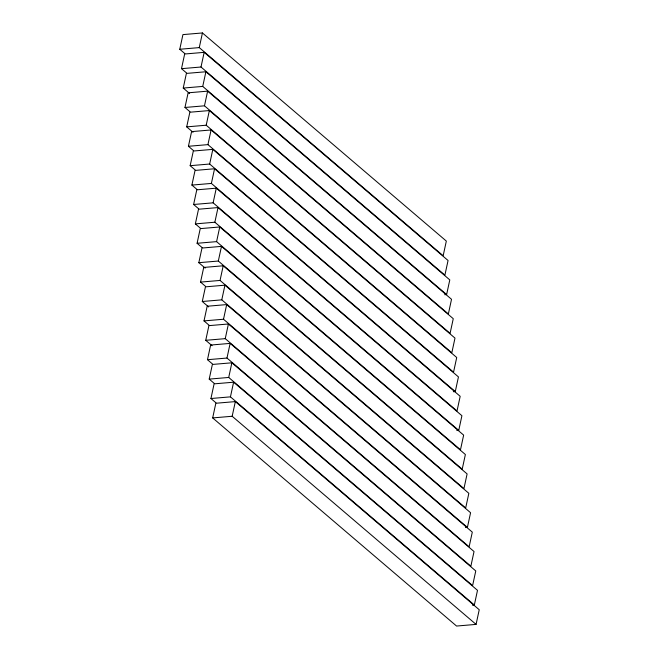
<?xml version="1.0" encoding="UTF-8"?>
<svg xmlns="http://www.w3.org/2000/svg" width="659" height="659" viewBox="0 0 659 659"><rect width="100%" height="100%" fill="white"/><g stroke="black" fill="none" stroke-linecap="round" stroke-linejoin="round"><path stroke-width="0.99" d="M179.767 49.268L182.93 34.606L202.437 32.95L446.332 241.079L443.169 255.741L199.273 47.605L179.767 49.268L184.85 53.601M181.497 68.668L184.66 54.013L204.166 52.349L448.062 260.486L444.899 275.141L201.003 67.012L181.497 68.668L186.579 73.001M189.586 93.487L183.235 88.067L186.39 73.413L205.896 71.757L449.792 279.886L446.629 294.548L444.685 294.713M184.965 107.475L188.128 92.812L207.626 91.156L451.522 299.293L448.367 313.948L204.471 105.819L184.965 107.475L190.047 111.808M199.273 47.605L202.437 32.95M186.695 126.874L189.858 112.219L209.364 110.564L453.26 318.692L450.097 333.355L206.201 125.218L186.695 126.874L193.046 132.294M201.003 67.012L204.166 52.349M188.425 146.282L191.588 131.619L211.094 129.963L454.99 338.1L451.827 352.754L207.931 144.626L188.425 146.282L193.507 150.614M446.629 294.548L202.733 86.411L205.896 71.757M190.154 165.681L193.318 151.026L212.824 149.371L456.72 357.499L453.557 372.154L209.661 164.025L190.154 165.681L195.237 170.022M204.471 105.819L207.626 91.156M196.975 189.421L191.893 185.088L195.048 170.426L214.554 168.77L458.45 376.899L455.287 391.561L453.343 391.726M206.201 125.218L209.364 110.564M193.622 204.488L196.786 189.833L216.284 188.169L460.18 396.306L457.025 410.961L213.129 202.832L193.622 204.488L198.705 208.821M207.931 144.626L211.094 129.963M200.435 228.228L195.352 223.887L198.516 209.232L218.022 207.577L461.918 415.705L458.755 430.368L456.802 430.533M209.661 164.025L212.824 149.371M197.082 243.295L200.245 228.632L219.752 226.976L463.648 435.113L460.484 449.767L216.589 241.639L197.082 243.295L202.165 247.627M455.287 391.561L211.391 183.424L214.554 168.77M198.82 262.694L201.975 248.039L221.482 246.384L465.378 454.512L462.214 469.167L218.318 261.038L198.82 262.694L205.171 268.114M213.129 202.832L216.284 188.169M200.55 282.101L203.713 267.439L223.212 265.783L467.107 473.912L463.952 488.574L220.048 280.437L200.55 282.101L205.633 286.434M458.755 430.368L214.859 222.231L218.022 207.577M202.28 301.501L205.443 286.846L224.941 285.182L468.846 493.319L465.682 507.974L221.786 299.845L202.28 301.501L208.631 306.921M216.589 241.639L219.752 226.976M209.092 325.241L204.01 320.9L207.173 306.246L226.68 304.59L470.575 512.718L467.412 527.381L465.46 527.546M218.318 261.038L221.482 246.384M205.74 340.308L208.903 325.645L228.409 323.989L472.305 532.126L469.142 546.781L225.246 338.652L205.74 340.308L212.091 345.728M220.048 280.437L223.212 265.783M207.478 359.707L210.633 345.052L230.139 343.397L474.035 551.525L470.872 566.188L226.976 358.051L207.478 359.707L212.552 364.048M221.786 299.845L224.941 285.182M209.208 379.114L212.371 364.452L231.869 362.796L475.765 570.933L472.61 585.587L228.714 377.459L209.208 379.114L214.29 383.447M467.412 527.381L223.516 319.244L226.68 304.59M216.02 402.855L210.938 398.514L214.101 383.859L233.607 382.204L477.503 590.332L474.34 604.987L472.388 605.151M225.246 338.652L228.409 323.989M212.668 417.921L215.831 403.259L235.337 401.603L479.233 609.732L476.07 624.394L456.563 626.05L212.668 417.921L232.174 416.257L476.07 624.394M226.976 358.051L230.139 343.397M228.714 377.459L231.869 362.796M474.34 604.987L230.444 396.858L233.607 382.204M232.174 416.257L235.337 401.603M183.235 88.067L202.733 86.411M191.893 185.088L211.391 183.424M195.352 223.887L214.859 222.231M204.01 320.9L223.516 319.244M210.938 398.514L230.444 396.858"/></g></svg>
